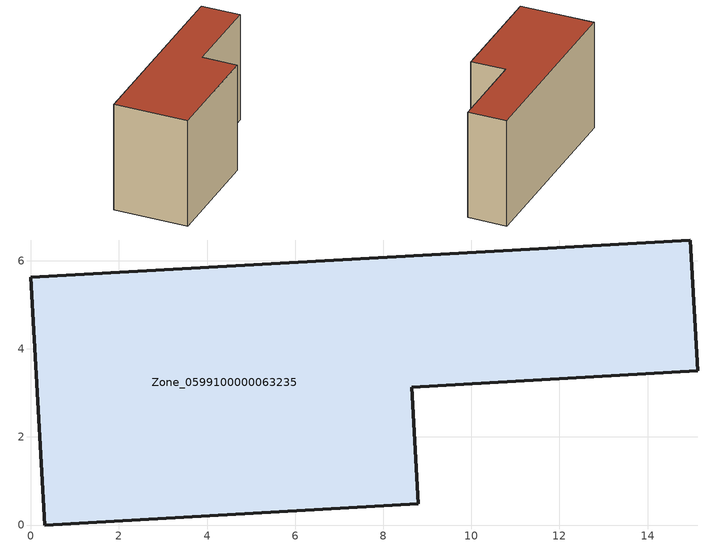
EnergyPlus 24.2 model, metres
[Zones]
Zone_0599100000063235
 floor ground (C_G): 0,5.63 14.97,6.47 15.14,3.5 8.65,3.13 8.8,0.48 0.32,0 z0
 wall outside (C_F): 0.32,0 8.8,0.48 8.65,3.13 15.14,3.5 14.97,6.47 0,5.63 0.32,0 z0:8.49
 roof outside (C_R): 14.97,6.47 0,5.63 0.32,0 8.8,0.48 8.65,3.13 15.14,3.5 z8.49
[BUILDING]
Pand.0599100000063235: North Axis=0; Terrain=City; Loads Convergence Tolerance Value=0.04; Temperature Convergence Tolerance Value=0.4; Solar Distribution=FullExterior; Maximum Number of Warmup Days=25; Minimum Number of Warmup Days=1
[Site:Location]
Rotterdam.The.Hague.AP_ZH_NLD Design_Conditions: Latitude=51.96; Longitude=4.45; Time Zone=1; Elevation=-4.5
[SITE:GROUNDTEMPERATURE:BUILDINGSURFACE]
18, 18, 18, 18, 18, 18, 18, 18, 18, 18, 18, 18
[MATERIAL] Thermal Absorptance=0.9; Solar Absorptance=0.7; Visible Absorptance=0.7
Name | Roughness | Thickness | Conductivity | Density | Specific Heat
G.TC.1975-1991 | MediumSmooth | 0.15 | 0.288461 | 540 | 1210
F.TC.1975-1991 | Rough | 0.3 | 0.230769 | 1920 | 840
R.TC.1975-1991 | MediumRough | 0.2 | 0.153846 | 1500 | 1000
[CONSTRUCTION]
C_G: G.TC.1975-1991
C_F: F.TC.1975-1991
C_R: R.TC.1975-1991
[ZONE]
Zone_0599100000063235: Type=1; Multiplier=1; Ceiling Height=Autocalculate; Volume=Autocalculate; Floor Area=autocalculate; Part of Total Floor Area=Yes
[ZONEINFILTRATION:DESIGNFLOWRATE]
Infil_Zone_0599100000063235: Zone or ZoneList or Space or SpaceList=Zone_0599100000063235; Schedule=AlwaysOn; Design Flow Rate Calculation Method=Flow/Area; Flow Rate per Floor Area=0.003; Constant Term Coefficient=1; Temperature Term Coefficient=0; Velocity Term Coefficient=0; Velocity Squared Term Coefficient=0
[HVACTEMPLATE:ZONE:IDEALLOADSAIRSYSTEM]
Zone_0599100000063235: Maximum Heating Supply Air Temperature=50; Minimum Cooling Supply Air Temperature=13; Maximum Heating Supply Air Humidity Ratio=0.0156; Minimum Cooling Supply Air Humidity Ratio=0.0077; Heating Limit=NoLimit; Cooling Limit=NoLimit; Dehumidification Control Type=ConstantSensibleHeatRatio; Cooling Sensible Heat Ratio=0.7; Dehumidification Setpoint=60; Humidification Control Type=None; Humidification Setpoint=30; Outdoor Air Method=None; Outdoor Air Flow Rate per Person=0.00944; Outdoor Air Flow Rate per Zone Floor Area=0; Outdoor Air Flow Rate per Zone=0; Demand Controlled Ventilation Type=None; Outdoor Air Economizer Type=NoEconomizer; Heat Recovery Type=None; Sensible Heat Recovery Effectiveness=0.7; Latent Heat Recovery Effectiveness=0.65
[ZONECONTROL:THERMOSTAT]
ThermostatControl_Zone_0599100000063235: Zone or ZoneList=Zone_0599100000063235; Control Type Schedule=DualSetpointControlType; Control 1=Thermostat_Zone_0599100000063235; Temperature Difference Between Cutout And Setpoint=0
[THERMOSTATSETPOINT:DUALSETPOINT]
Thermostat_Zone_0599100000063235: Heating Setpoint Temperature Schedule=HeatingSetpoint_Zone_0599100000063235; Cooling Setpoint Temperature Schedule=CoolingSetpoint_Zone_0599100000063235
[SCHEDULE:COMPACT]
HeatingSetpoint_Zone_0599100000063235: Through: 12/31, For: AllDays, Until: 24:00, 21
CoolingSetpoint_Zone_0599100000063235: Through: 12/31, For: AllDays, Until: 24:00, 24
DualSetpointControlType: Through: 12/31, For: AllDays, Until: 24:00, 4
AlwaysOn: Through: 12/31, For: AllDays, Until: 24:00, 1
